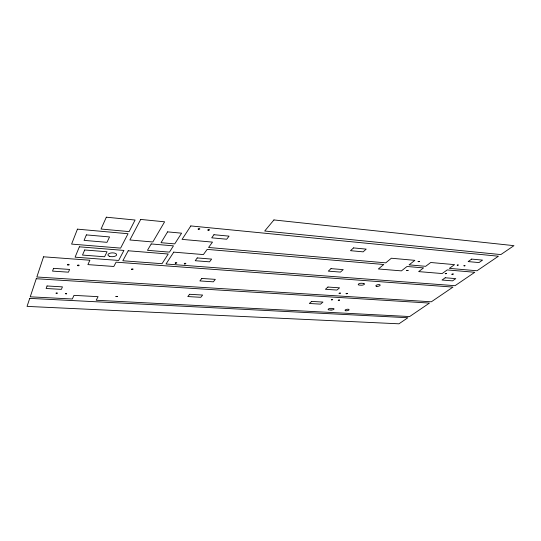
<?xml version="1.0" encoding="UTF-8"?>
<svg xmlns="http://www.w3.org/2000/svg" width="541" height="541" viewBox="0 0 541 541"><rect width="100%" height="100%" fill="white"/><g stroke="black" fill="none" stroke-linecap="round" stroke-linejoin="round"><path stroke-width="0.81" d="M56.088 293.148C57.596 294.378 58.063 292.079 56.088 293.148M65.373 293.655C66.847 294.879 67.334 292.593 65.373 293.655M115.916 296.421L117.411 296.427L115.916 296.421M331.356 299.815L332.668 299.68L331.356 299.815M339.092 293.269L340.424 293.134L339.092 293.269M338.267 300.228L339.572 300.093L338.267 300.228M346.098 293.722L347.423 293.587L346.098 293.722M29.721 298.375L27.05 306.395L398.954 323.809L407.9 317.729L29.721 298.375M36.254 278.73L30.242 296.813L72.325 299.004L73.975 295.359L98.077 296.664L96.203 300.248L409.632 316.553L429.466 303.075L36.254 278.73M43.557 256.806L36.835 276.999L431.346 301.797L452.979 287.095L116.072 262.169L113.826 266.47L87.899 264.617L89.887 260.228L43.557 256.806M47.053 285.973L46.127 288.495L61.404 289.367L62.431 286.865L47.053 285.973M53.552 268.343L52.531 271.115L68.47 272.177L69.6 269.438L53.552 268.343M77.444 229.147L71.601 244.092L120.623 248.116L128.028 233.732L77.444 229.147M79.365 246.818L75.091 257.178L118.648 260.451L123.923 250.422L79.365 246.818M86.364 234.895L84.071 240.387L106.99 242.327L109.553 236.938L86.364 234.895M84.687 249.983L82.502 255.075L104.602 256.765L107.037 251.754L84.687 249.983M106.327 217.191L101.045 229.032L129.123 231.609L135.088 220.031L106.327 217.191M406.697 270.514L408.076 270.372L406.697 270.514M418.098 261.661L419.512 261.519L418.098 261.661M140.707 219.436L129.881 239.981L152.812 241.983L164.613 221.81L140.707 219.436M128.21 250.774L122.841 260.762L162.023 263.704L168.237 254.013L128.21 250.774M445.257 273.705L446.596 273.57L445.257 273.705M151.203 243.944L147.477 250.321L169.448 252.126L173.465 245.851L151.203 243.944M451.897 274.26L453.23 274.05L451.897 274.26M457.219 265.158C458.207 266.165 459.187 263.967 457.219 265.158M167.588 231.866L161.029 242.699L174.723 243.89L181.593 233.178L167.588 231.866M463.955 265.766C464.922 266.76 465.923 264.576 463.955 265.766M173.749 252.133L166.013 264.001L455.035 285.695L474.782 272.279L447.204 269.918L442.153 273.55L418.66 271.609L423.569 267.896L407.028 266.483L401.436 270.872L378.362 268.972L383.779 264.495L207.183 249.387L203.396 254.574L173.749 252.133M190.824 225.935L182.067 239.372L212.491 242.111L208.569 247.48L385.76 262.852L391.353 258.233L414.852 260.349L409.084 264.874L425.666 266.314L430.71 262.5L454.555 264.637L449.361 268.37L477.006 270.764L498.417 256.218L190.824 225.935M197.235 257.935L195.233 260.715L209.543 261.837L211.632 259.092L197.235 257.935M213.965 234.713L211.72 237.83L226.706 239.217L229.046 236.14L213.965 234.713M189.573 294.29L187.815 296.569L200.799 297.307L202.625 295.048L189.573 294.29M201.8 278.446L199.886 280.928L213.33 281.827L215.318 279.366L201.8 278.446M273.942 219.937L264.705 231.014L500.831 254.581L513.95 245.661L273.942 219.937M330.997 268.64L328.286 271.136L340.458 272.089L343.224 269.614L330.997 268.64M353.503 247.913L350.5 250.679L363.133 251.849L366.196 249.117L353.503 247.913M311.684 301.411L309.337 303.487L320.543 304.13L322.943 302.074L311.684 301.411M327.961 287.041L325.411 289.286L336.955 290.057L339.552 287.832L327.961 287.041M445.223 277.776L442.024 280.035L452.547 280.86L455.786 278.622L445.223 277.776M471.657 259.092L468.141 261.58L478.974 262.581L482.538 260.12L471.657 259.092M331.031 310.034L329.232 309.939A2.063 0.737 -9.1 0 1 328.38 309.046A2.063 0.737 -9.1 0 1 331.139 308.356L332.945 308.458A2.063 0.73 -9.1 0 1 333.783 309.344A2.063 0.73 -9.1 0 1 331.031 310.034M363.417 283.403L361.516 283.268A2.225 0.839 -10.2 0 0 358.521 284.039A2.225 0.839 -10.2 0 0 359.325 285.08L361.212 285.215A2.218 0.839 -10.3 0 0 364.208 284.444A2.218 0.839 -10.3 0 0 363.417 283.403M109.329 256.245A4.369 1.921 -1.4 0 0 116.565 255.115A4.369 1.921 -1.4 0 0 111.013 252.965A4.369 1.921 -1.4 0 0 109.329 256.245M345.753 310.75A2.049 0.717 -9.5 0 0 349.053 309.851A2.049 0.717 -9.5 0 0 346.396 309.418A2.049 0.717 -9.5 0 0 345.753 310.75M131.882 269.526A0.811 0.345 -2.4 0 0 133.086 269.175A0.811 0.345 -2.4 0 0 131.855 268.931A0.811 0.345 -2.4 0 0 131.882 269.526M77.748 265.672A0.845 0.358 -0.5 0 0 79.128 265.455A0.845 0.358 -0.5 0 0 78.012 265.056A0.845 0.358 -0.5 0 0 77.748 265.672M67.814 264.968A0.852 0.358 -0.1 0 0 69.201 264.752A0.852 0.358 -0.1 0 0 68.065 264.353A0.852 0.358 -0.1 0 0 67.814 264.968M376.766 286.378A2.205 0.818 -10.7 0 0 380.174 285.215A2.205 0.818 -10.7 0 0 377.104 284.884A2.205 0.818 -10.7 0 0 376.766 286.378M184.623 263.927A0.798 0.345 -4.3 0 0 185.847 263.582A0.798 0.345 -4.3 0 0 184.691 263.332A0.798 0.345 -4.3 0 0 184.623 263.927M175.588 263.244A0.805 0.345 -4 0 0 176.812 262.892A0.805 0.345 -4 0 0 175.636 262.635A0.805 0.345 -4 0 0 175.588 263.244M208.163 230.263A0.866 0.406 -5.1 0 0 209.509 229.864A0.866 0.406 -5.1 0 0 208.278 229.546A0.866 0.406 -5.1 0 0 208.163 230.263M198.479 229.323A0.872 0.413 -4.6 0 0 199.825 228.924A0.872 0.413 -4.6 0 0 198.574 228.606A0.872 0.413 -4.6 0 0 198.479 229.323"/></g></svg>
